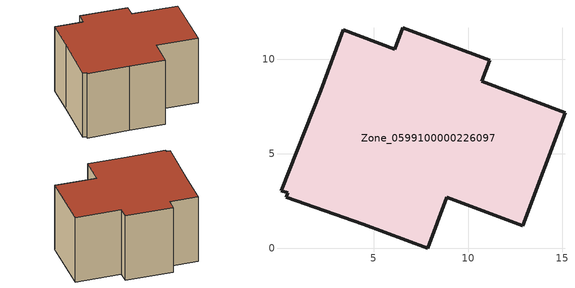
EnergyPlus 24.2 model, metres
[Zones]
Zone_0599100000226097
 floor ground (C_G): 6.12,10.55 6.54,11.68 11.14,9.96 10.72,8.84 15.13,7.19 12.89,1.2 8.87,2.7 7.86,0 4.43,1.28 0.37,2.71 0.45,2.93 0.09,3.06 2.18,8.34 3.39,11.57 z0
 wall outside (C_F): 10.72,8.84 11.14,9.96 6.54,11.68 6.12,10.55 3.39,11.57 2.18,8.34 0.09,3.06 0.45,2.93 0.37,2.71 4.43,1.28 7.86,0 8.87,2.7 12.89,1.2 15.13,7.19 10.72,8.84 z0:7.27
 roof outside (C_R): 2.18,8.34 0.09,3.06 0.45,2.93 0.37,2.71 4.43,1.28 7.86,0 8.87,2.7 12.89,1.2 15.13,7.19 10.72,8.84 11.14,9.96 6.54,11.68 6.12,10.55 3.39,11.57 z7.27
[BUILDING]
Pand.0599100000226097: North Axis=0; Terrain=City; Loads Convergence Tolerance Value=0.04; Temperature Convergence Tolerance Value=0.4; Solar Distribution=FullExterior; Maximum Number of Warmup Days=25; Minimum Number of Warmup Days=1
[Site:Location]
Rotterdam.The.Hague.AP_ZH_NLD Design_Conditions: Latitude=51.96; Longitude=4.45; Time Zone=1; Elevation=-4.5
[SITE:GROUNDTEMPERATURE:BUILDINGSURFACE]
18, 18, 18, 18, 18, 18, 18, 18, 18, 18, 18, 18
[MATERIAL] Thermal Absorptance=0.9; Solar Absorptance=0.7; Visible Absorptance=0.7
Name | Roughness | Thickness | Conductivity | Density | Specific Heat
G.D.1965 | MediumSmooth | 0.15 | 1 | 540 | 1210
F.D.1965 | Rough | 0.3 | 0.857143 | 1920 | 840
R.D.1965 | MediumRough | 0.2 | 0.08 | 1500 | 1000
[CONSTRUCTION]
C_G: G.D.1965
C_F: F.D.1965
C_R: R.D.1965
[ZONE]
Zone_0599100000226097: Type=1; Multiplier=1; Ceiling Height=Autocalculate; Volume=Autocalculate; Floor Area=autocalculate; Part of Total Floor Area=Yes
[ZONEINFILTRATION:DESIGNFLOWRATE]
Infil_Zone_0599100000226097: Zone or ZoneList or Space or SpaceList=Zone_0599100000226097; Schedule=AlwaysOn; Design Flow Rate Calculation Method=Flow/Area; Flow Rate per Floor Area=0.0042; Constant Term Coefficient=1; Temperature Term Coefficient=0; Velocity Term Coefficient=0; Velocity Squared Term Coefficient=0
[HVACTEMPLATE:ZONE:IDEALLOADSAIRSYSTEM]
Zone_0599100000226097: Maximum Heating Supply Air Temperature=50; Minimum Cooling Supply Air Temperature=13; Maximum Heating Supply Air Humidity Ratio=0.0156; Minimum Cooling Supply Air Humidity Ratio=0.0077; Heating Limit=NoLimit; Cooling Limit=NoLimit; Dehumidification Control Type=ConstantSensibleHeatRatio; Cooling Sensible Heat Ratio=0.7; Dehumidification Setpoint=60; Humidification Control Type=None; Humidification Setpoint=30; Outdoor Air Method=None; Outdoor Air Flow Rate per Person=0.00944; Outdoor Air Flow Rate per Zone Floor Area=0; Outdoor Air Flow Rate per Zone=0; Demand Controlled Ventilation Type=None; Outdoor Air Economizer Type=NoEconomizer; Heat Recovery Type=None; Sensible Heat Recovery Effectiveness=0.7; Latent Heat Recovery Effectiveness=0.65
[ZONECONTROL:THERMOSTAT]
ThermostatControl_Zone_0599100000226097: Zone or ZoneList=Zone_0599100000226097; Control Type Schedule=DualSetpointControlType; Control 1=Thermostat_Zone_0599100000226097; Temperature Difference Between Cutout And Setpoint=0
[THERMOSTATSETPOINT:DUALSETPOINT]
Thermostat_Zone_0599100000226097: Heating Setpoint Temperature Schedule=HeatingSetpoint_Zone_0599100000226097; Cooling Setpoint Temperature Schedule=CoolingSetpoint_Zone_0599100000226097
[SCHEDULE:COMPACT]
HeatingSetpoint_Zone_0599100000226097: Through: 12/31, For: AllDays, Until: 24:00, 21
CoolingSetpoint_Zone_0599100000226097: Through: 12/31, For: AllDays, Until: 24:00, 24
DualSetpointControlType: Through: 12/31, For: AllDays, Until: 24:00, 4
AlwaysOn: Through: 12/31, For: AllDays, Until: 24:00, 1
